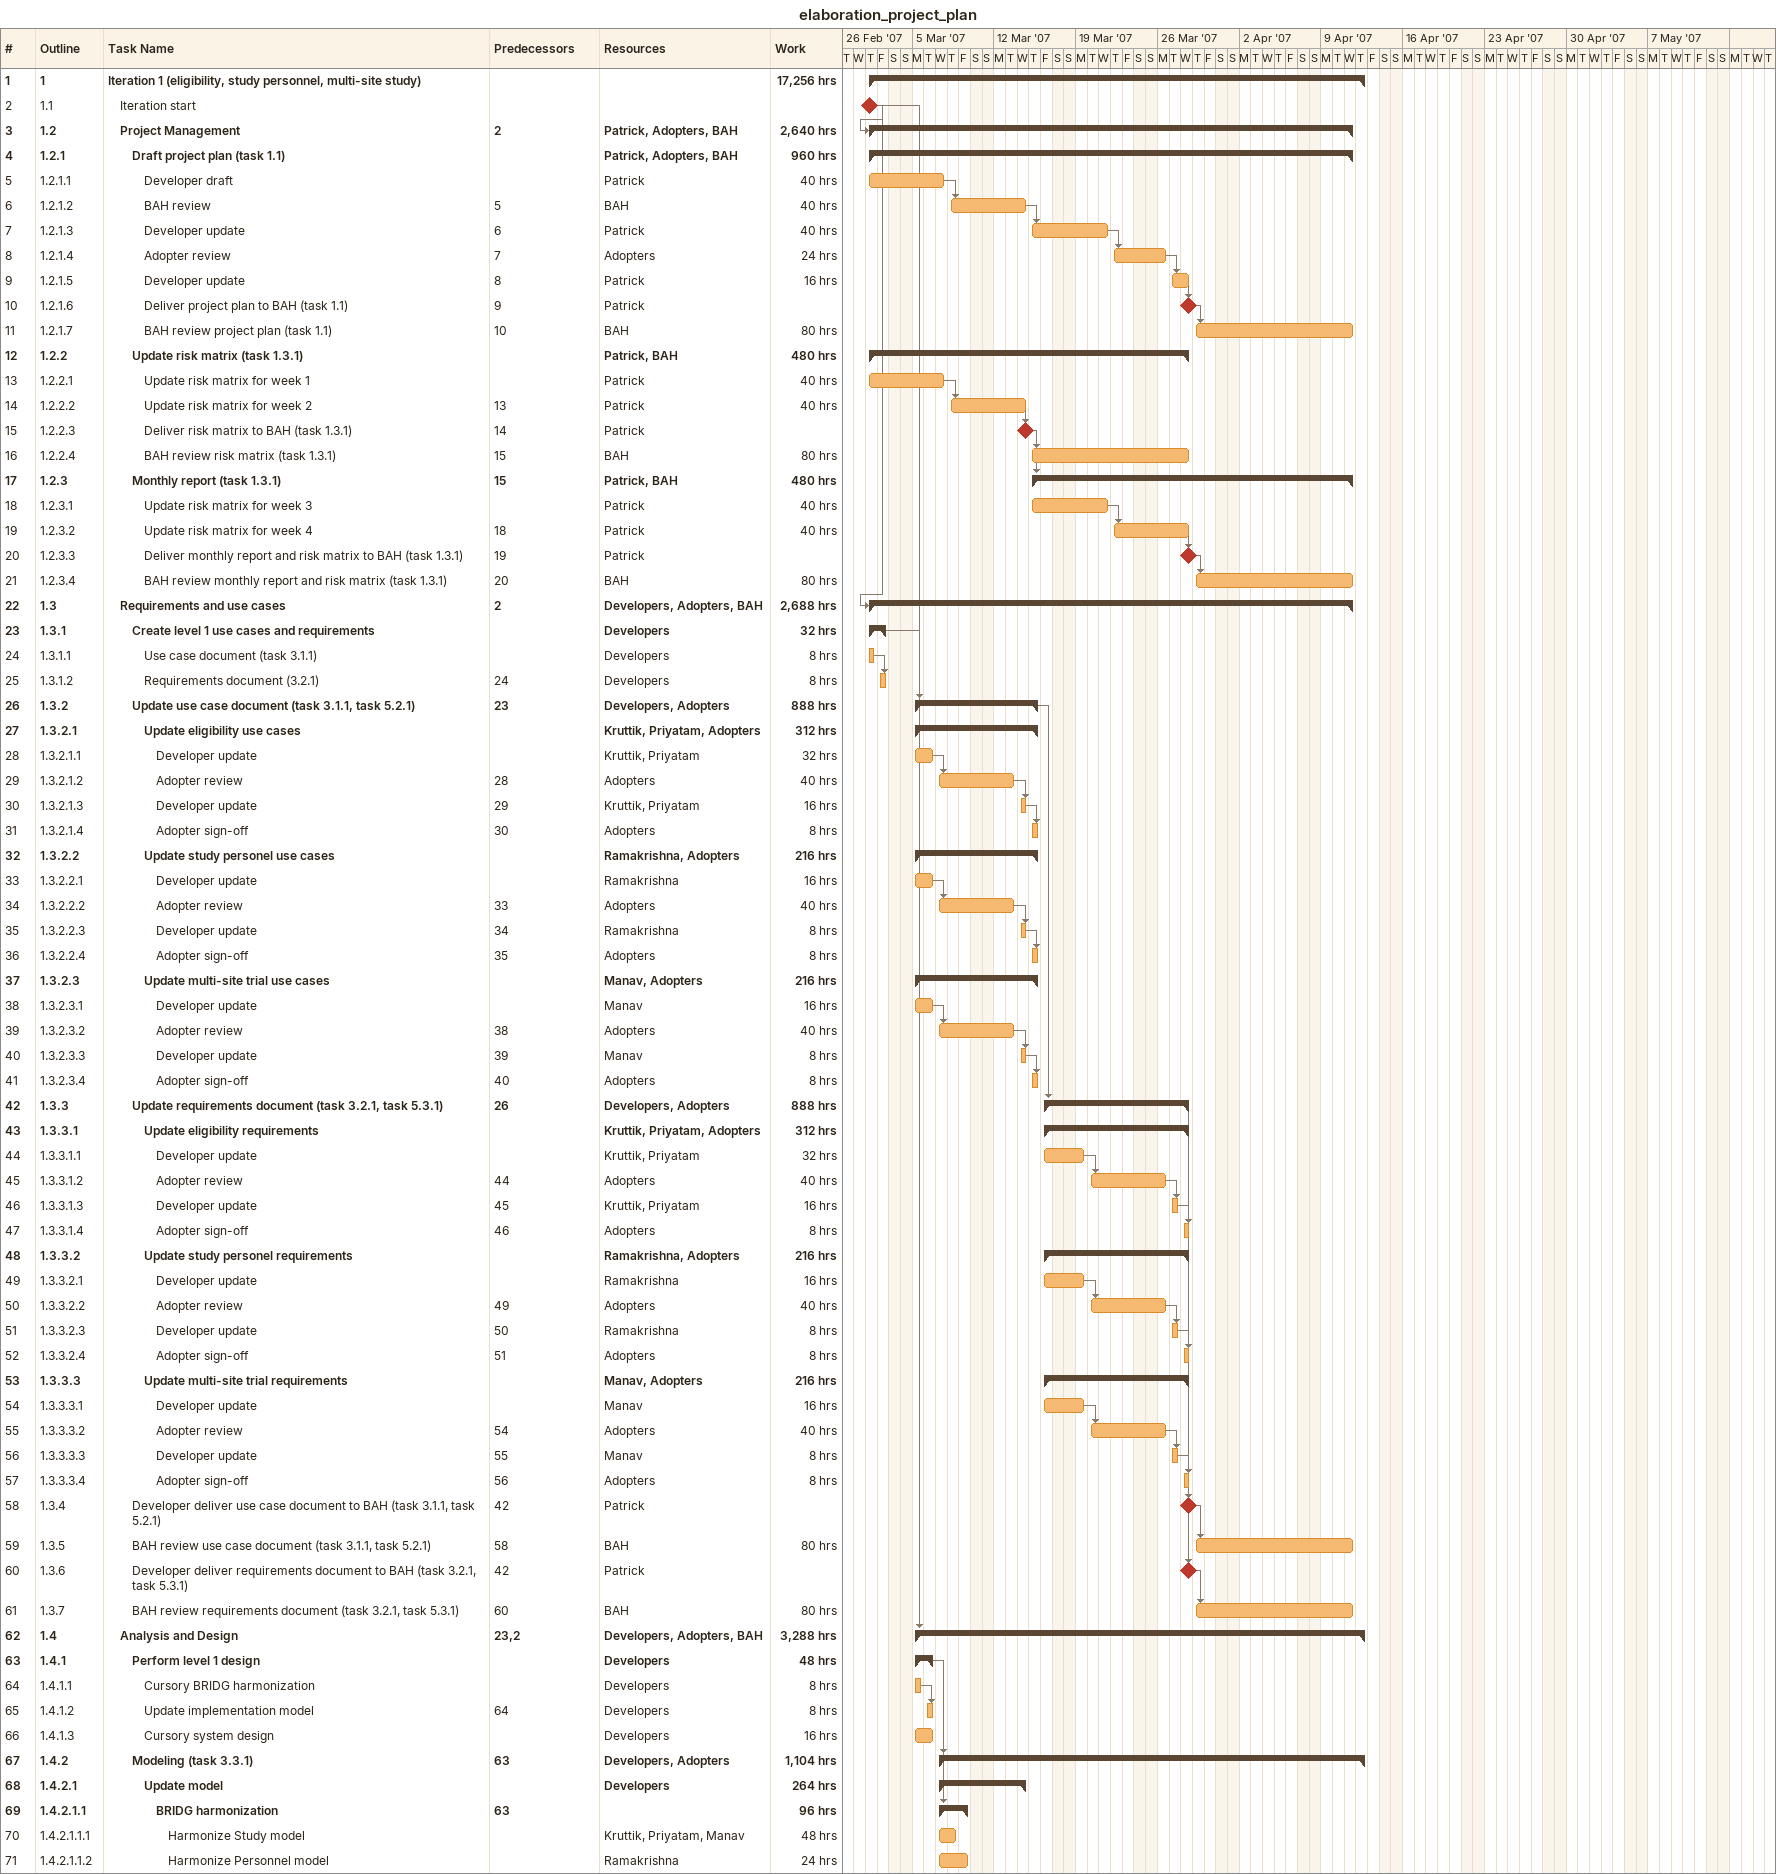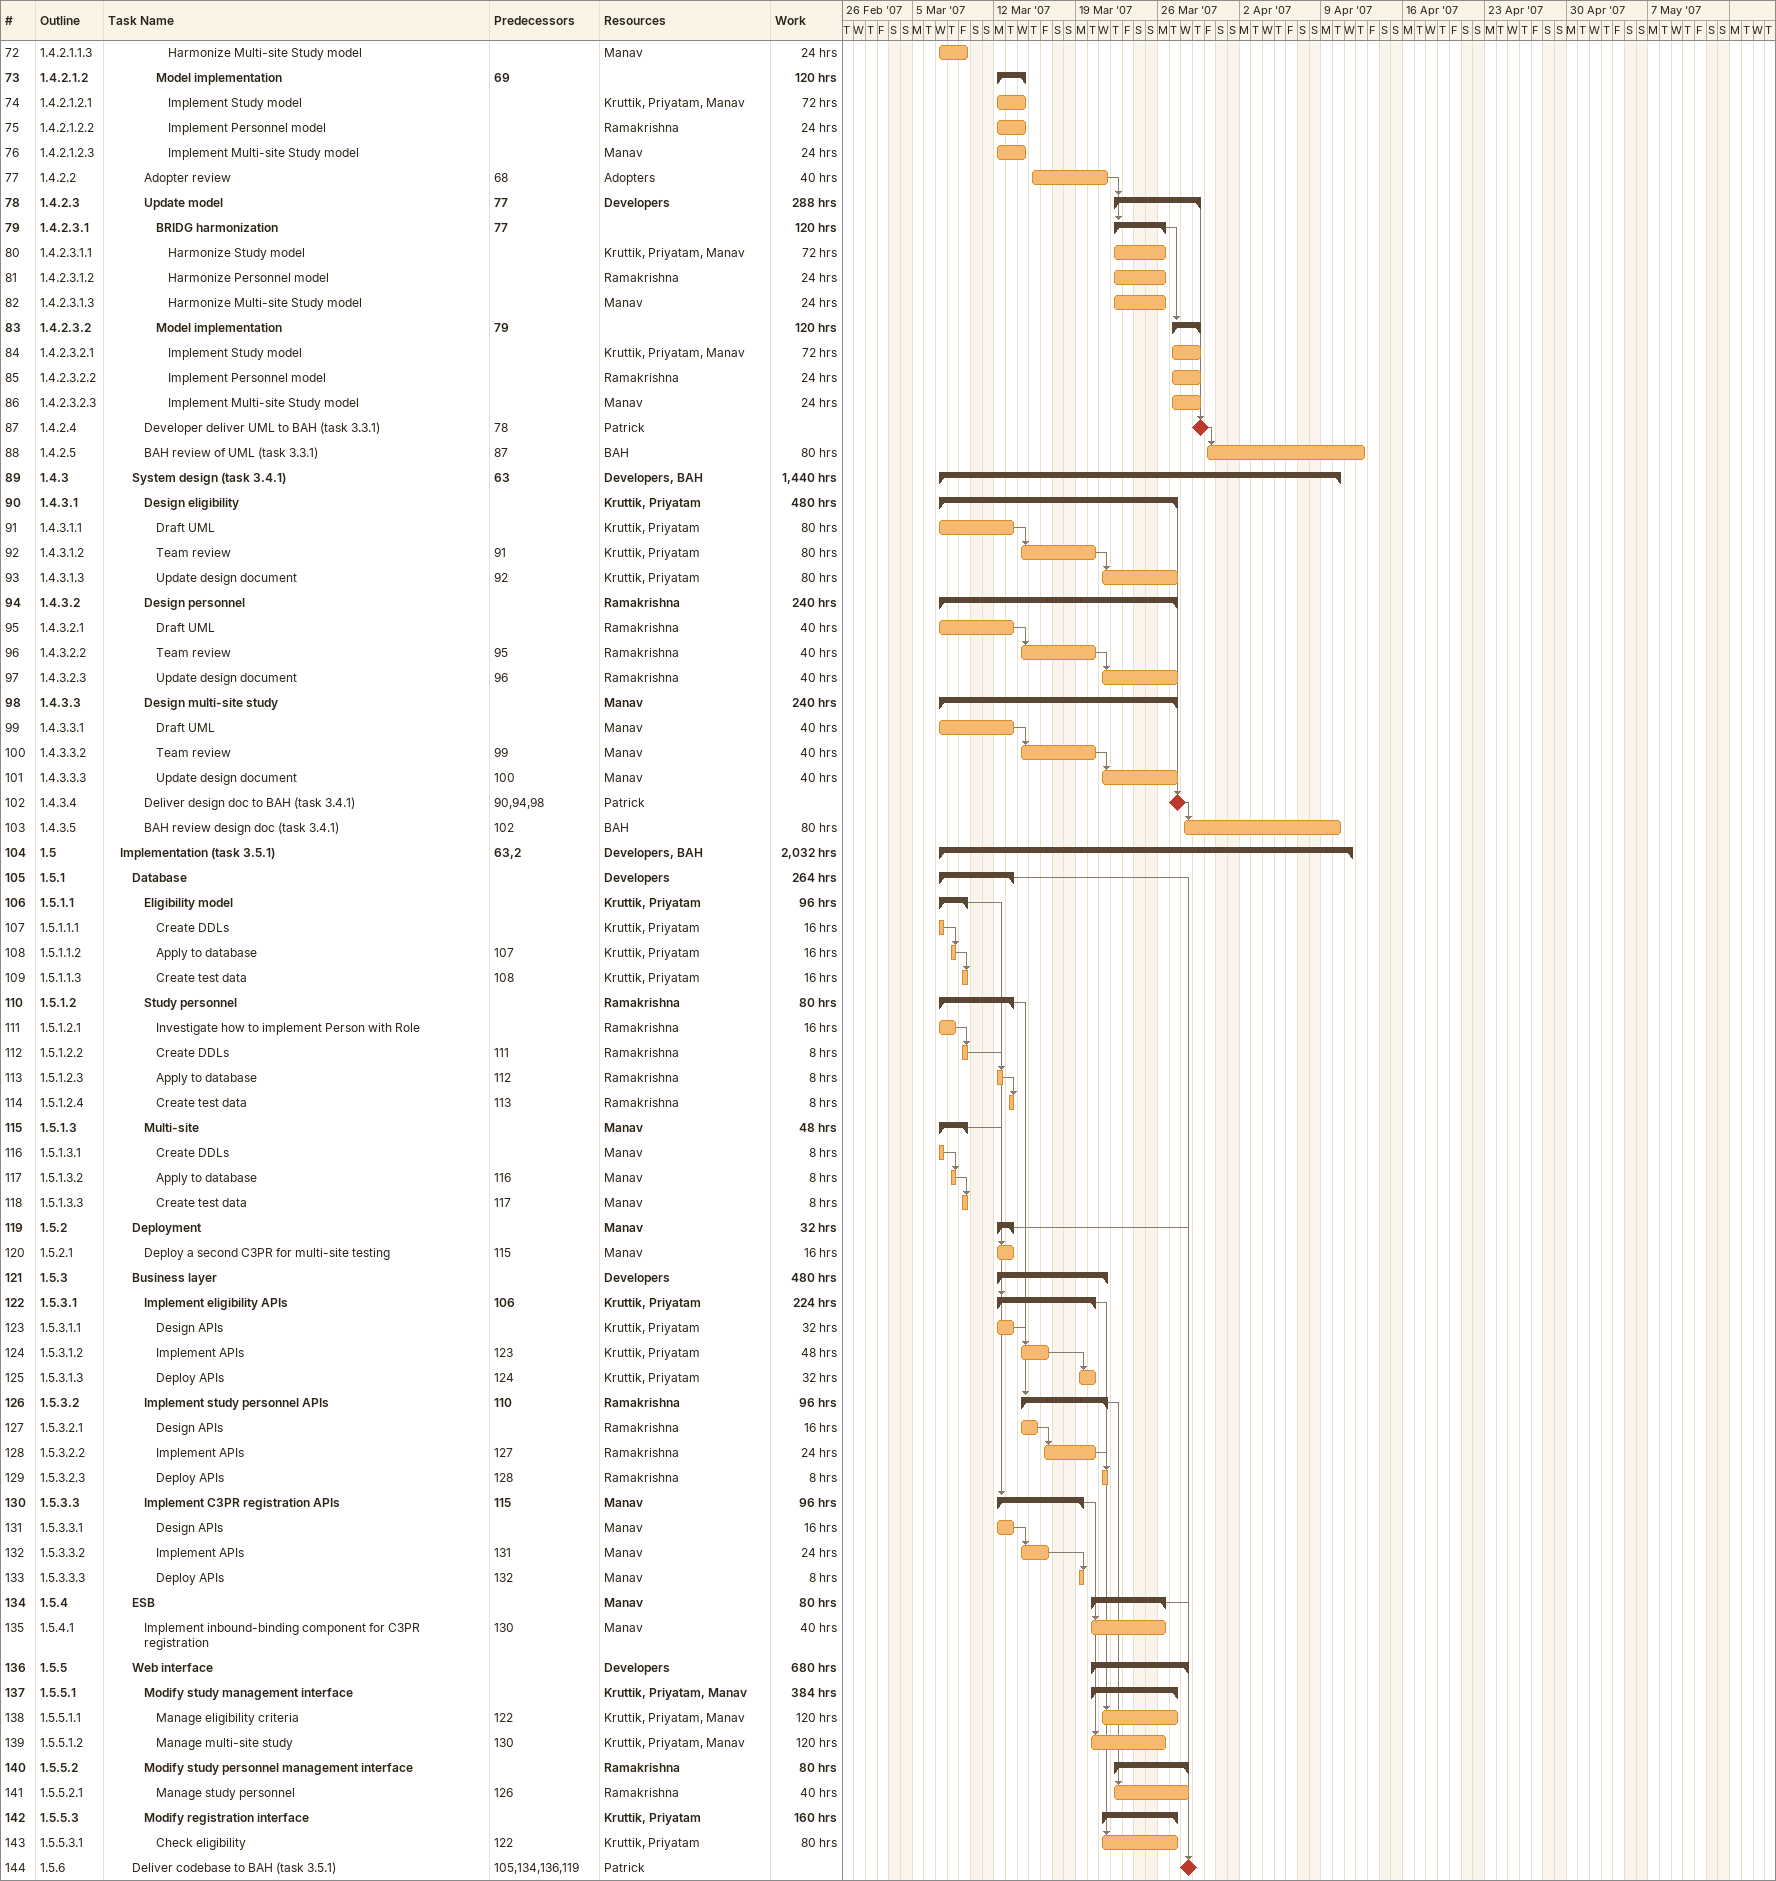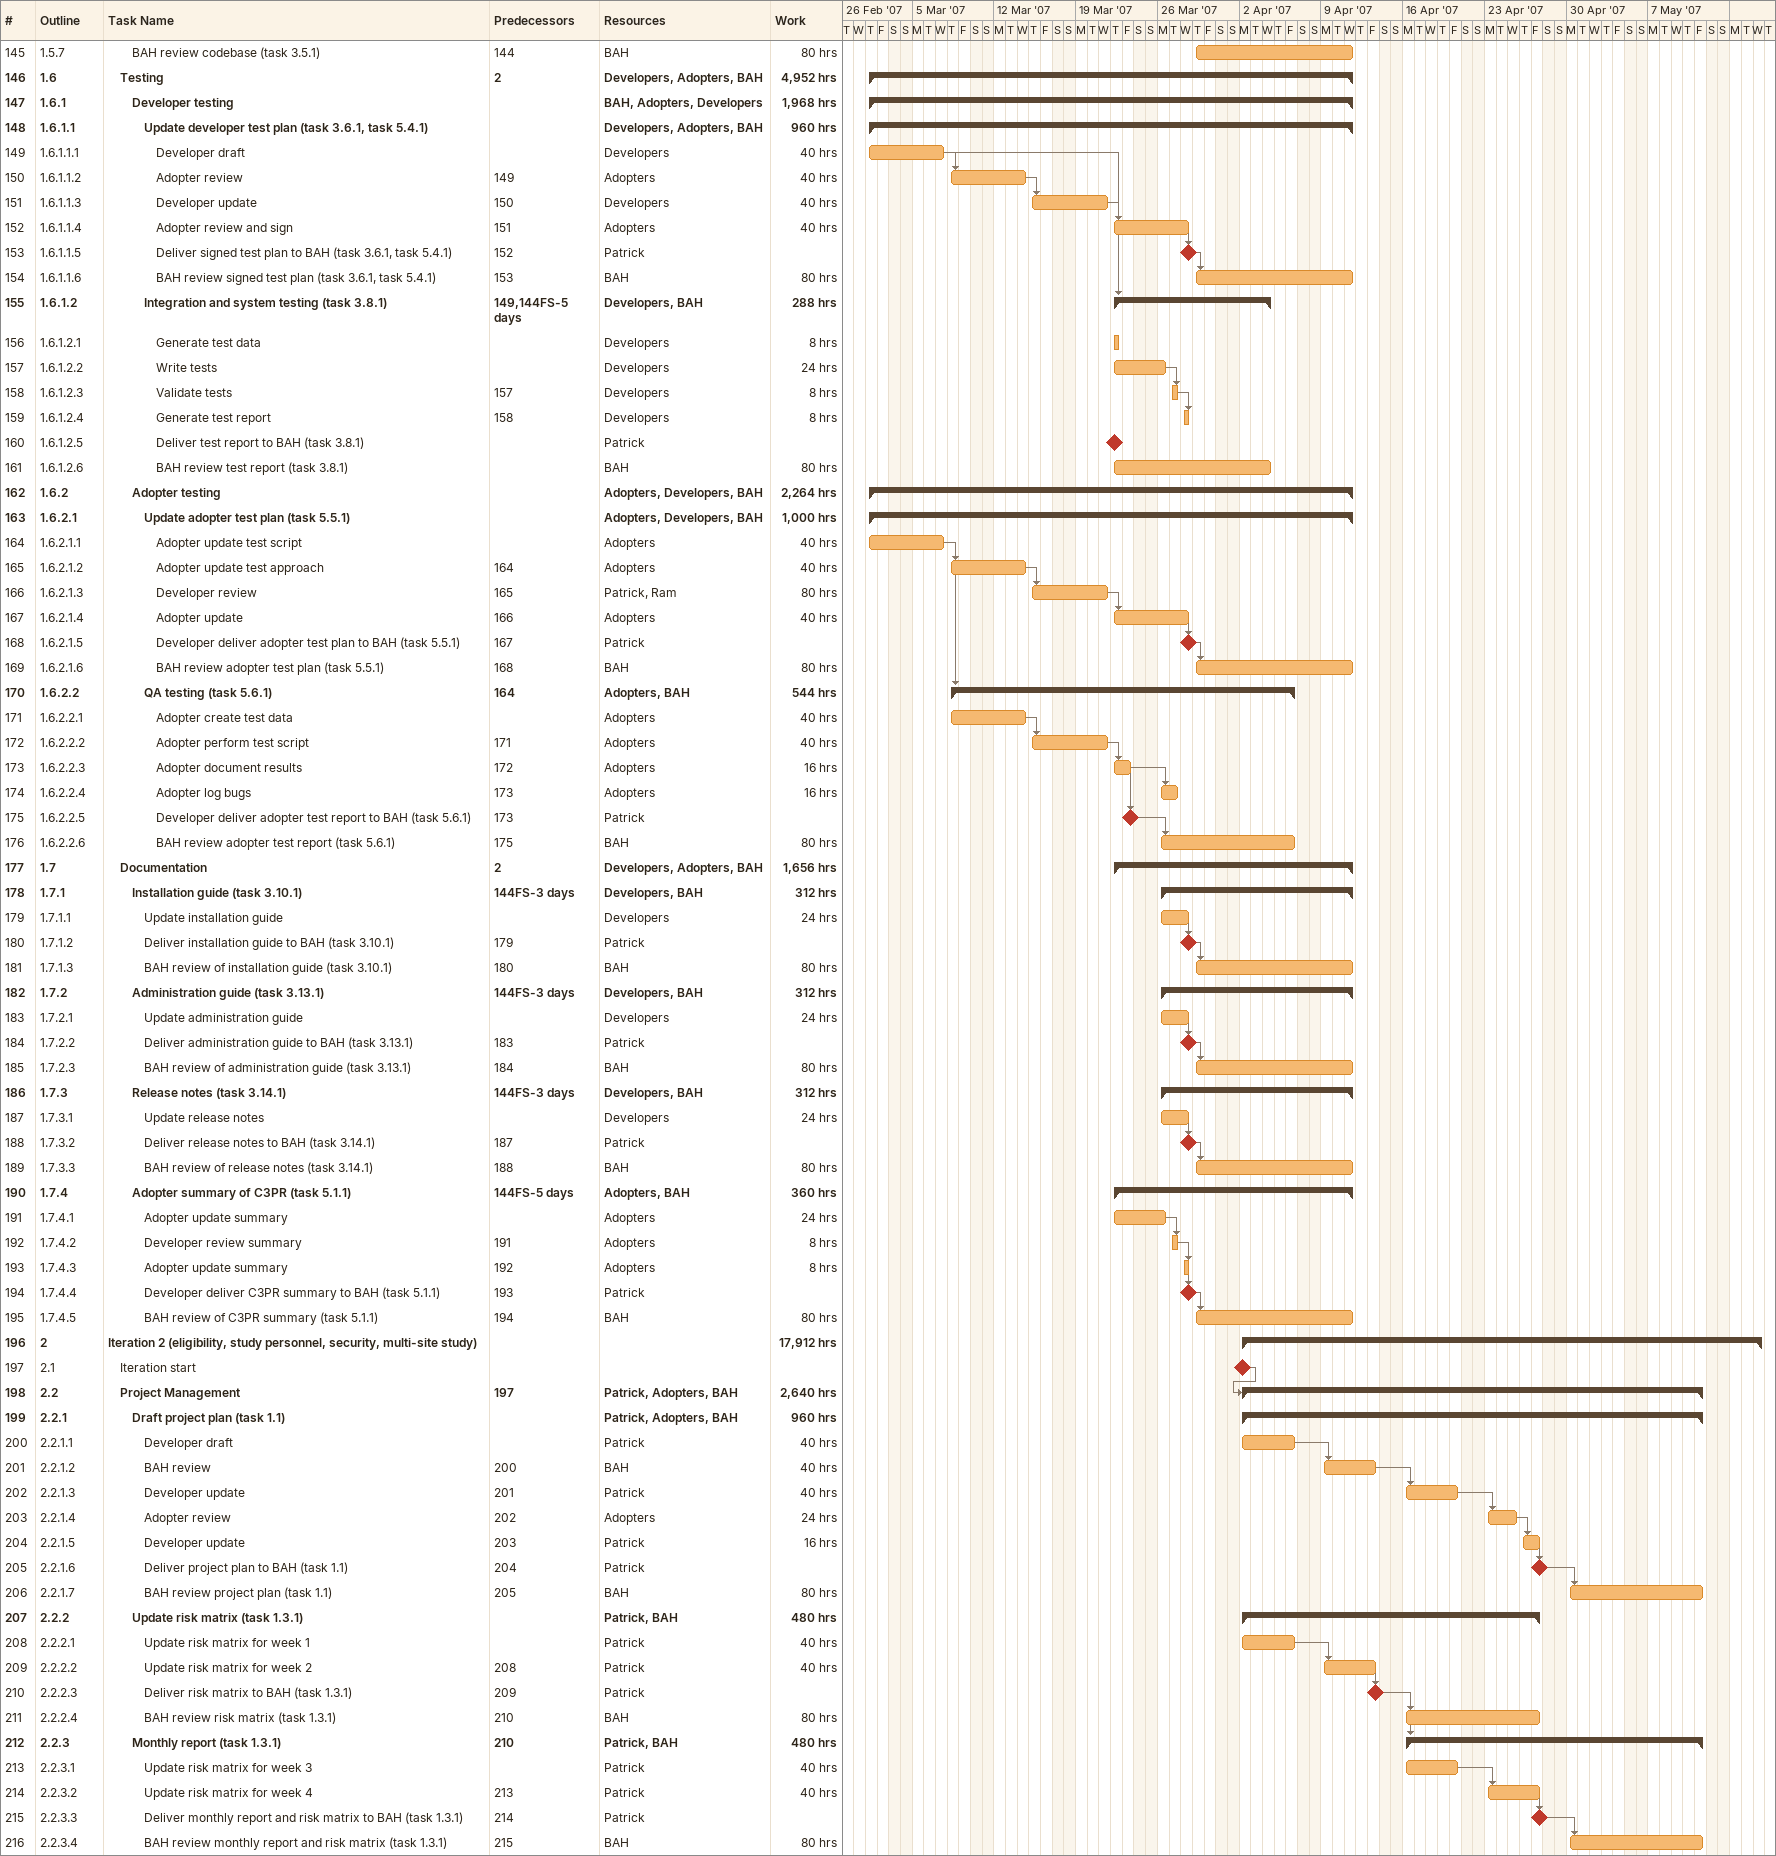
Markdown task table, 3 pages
elaboration_project_plan

| ID | WBS | Task | Start | Finish | Predecessors | Resources | Work (h) |
|---|---|---|---|---|---|---|---|
| 1 | 1 | **Iteration 1 (eligibility, study personnel, multi-site study)** | 2007-03-01 | 2007-04-12 |  |  | 17256 |
| 2 | 1.1 | Iteration start (milestone) | 2007-03-01 | 2007-03-01 |  |  |  |
| 3 | 1.2 | **Project Management** | 2007-03-01 | 2007-04-11 | 2 | Patrick, Adopters, BAH | 2640 |
| 4 | 1.2.1 | **Draft project plan (task 1.1)** | 2007-03-01 | 2007-04-11 |  | Patrick, Adopters, BAH | 960 |
| 5 | 1.2.1.1 | Developer draft | 2007-03-01 | 2007-03-07 |  | Patrick | 40 |
| 6 | 1.2.1.2 | BAH review | 2007-03-08 | 2007-03-14 | 5 | BAH | 40 |
| 7 | 1.2.1.3 | Developer update | 2007-03-15 | 2007-03-21 | 6 | Patrick | 40 |
| 8 | 1.2.1.4 | Adopter review | 2007-03-22 | 2007-03-26 | 7 | Adopters | 24 |
| 9 | 1.2.1.5 | Developer update | 2007-03-27 | 2007-03-28 | 8 | Patrick | 16 |
| 10 | 1.2.1.6 | Deliver project plan to BAH (task 1.1) (milestone) | 2007-03-28 | 2007-03-28 | 9 | Patrick |  |
| 11 | 1.2.1.7 | BAH review project plan (task 1.1) | 2007-03-29 | 2007-04-11 | 10 | BAH | 80 |
| 12 | 1.2.2 | **Update risk matrix (task 1.3.1)** | 2007-03-01 | 2007-03-28 |  | Patrick, BAH | 480 |
| 13 | 1.2.2.1 | Update risk matrix for week 1 | 2007-03-01 | 2007-03-07 |  | Patrick | 40 |
| 14 | 1.2.2.2 | Update risk matrix for week 2 | 2007-03-08 | 2007-03-14 | 13 | Patrick | 40 |
| 15 | 1.2.2.3 | Deliver risk matrix to BAH (task 1.3.1) (milestone) | 2007-03-14 | 2007-03-14 | 14 | Patrick |  |
| 16 | 1.2.2.4 | BAH review risk matrix (task 1.3.1) | 2007-03-15 | 2007-03-28 | 15 | BAH | 80 |
| 17 | 1.2.3 | **Monthly report (task 1.3.1)** | 2007-03-15 | 2007-04-11 | 15 | Patrick, BAH | 480 |
| 18 | 1.2.3.1 | Update risk matrix for week 3 | 2007-03-15 | 2007-03-21 |  | Patrick | 40 |
| 19 | 1.2.3.2 | Update risk matrix for week 4 | 2007-03-22 | 2007-03-28 | 18 | Patrick | 40 |
| 20 | 1.2.3.3 | Deliver monthly report and risk matrix to BAH (task 1.3.1) (milestone) | 2007-03-28 | 2007-03-28 | 19 | Patrick |  |
| 21 | 1.2.3.4 | BAH review monthly report and risk matrix (task 1.3.1) | 2007-03-29 | 2007-04-11 | 20 | BAH | 80 |
| 22 | 1.3 | **Requirements and use cases** | 2007-03-01 | 2007-04-11 | 2 | Developers, Adopters, BAH | 2688 |
| 23 | 1.3.1 | **Create level 1 use cases and requirements** | 2007-03-01 | 2007-03-02 |  | Developers | 32 |
| 24 | 1.3.1.1 | Use case document (task 3.1.1) | 2007-03-01 | 2007-03-01 |  | Developers | 8 |
| 25 | 1.3.1.2 | Requirements document (3.2.1) | 2007-03-02 | 2007-03-02 | 24 | Developers | 8 |
| 26 | 1.3.2 | **Update use case document (task 3.1.1, task 5.2.1)** | 2007-03-05 | 2007-03-15 | 23 | Developers, Adopters | 888 |
| 27 | 1.3.2.1 | **Update eligibility use cases** | 2007-03-05 | 2007-03-15 |  | Kruttik, Priyatam, Adopters | 312 |
| 28 | 1.3.2.1.1 | Developer update | 2007-03-05 | 2007-03-06 |  | Kruttik, Priyatam | 32 |
| 29 | 1.3.2.1.2 | Adopter review | 2007-03-07 | 2007-03-13 | 28 | Adopters | 40 |
| 30 | 1.3.2.1.3 | Developer update | 2007-03-14 | 2007-03-14 | 29 | Kruttik, Priyatam | 16 |
| 31 | 1.3.2.1.4 | Adopter sign-off | 2007-03-15 | 2007-03-15 | 30 | Adopters | 8 |
| 32 | 1.3.2.2 | **Update study personel use cases** | 2007-03-05 | 2007-03-15 |  | Ramakrishna, Adopters | 216 |
| 33 | 1.3.2.2.1 | Developer update | 2007-03-05 | 2007-03-06 |  | Ramakrishna | 16 |
| 34 | 1.3.2.2.2 | Adopter review | 2007-03-07 | 2007-03-13 | 33 | Adopters | 40 |
| 35 | 1.3.2.2.3 | Developer update | 2007-03-14 | 2007-03-14 | 34 | Ramakrishna | 8 |
| 36 | 1.3.2.2.4 | Adopter sign-off | 2007-03-15 | 2007-03-15 | 35 | Adopters | 8 |
| 37 | 1.3.2.3 | **Update multi-site trial use cases** | 2007-03-05 | 2007-03-15 |  | Manav, Adopters | 216 |
| 38 | 1.3.2.3.1 | Developer update | 2007-03-05 | 2007-03-06 |  | Manav | 16 |
| 39 | 1.3.2.3.2 | Adopter review | 2007-03-07 | 2007-03-13 | 38 | Adopters | 40 |
| 40 | 1.3.2.3.3 | Developer update | 2007-03-14 | 2007-03-14 | 39 | Manav | 8 |
| 41 | 1.3.2.3.4 | Adopter sign-off | 2007-03-15 | 2007-03-15 | 40 | Adopters | 8 |
| 42 | 1.3.3 | **Update requirements document (task 3.2.1, task 5.3.1)** | 2007-03-16 | 2007-03-28 | 26 | Developers, Adopters | 888 |
| 43 | 1.3.3.1 | **Update eligibility requirements** | 2007-03-16 | 2007-03-28 |  | Kruttik, Priyatam, Adopters | 312 |
| 44 | 1.3.3.1.1 | Developer update | 2007-03-16 | 2007-03-19 |  | Kruttik, Priyatam | 32 |
| 45 | 1.3.3.1.2 | Adopter review | 2007-03-20 | 2007-03-26 | 44 | Adopters | 40 |
| 46 | 1.3.3.1.3 | Developer update | 2007-03-27 | 2007-03-27 | 45 | Kruttik, Priyatam | 16 |
| 47 | 1.3.3.1.4 | Adopter sign-off | 2007-03-28 | 2007-03-28 | 46 | Adopters | 8 |
| 48 | 1.3.3.2 | **Update study personel requirements** | 2007-03-16 | 2007-03-28 |  | Ramakrishna, Adopters | 216 |
| 49 | 1.3.3.2.1 | Developer update | 2007-03-16 | 2007-03-19 |  | Ramakrishna | 16 |
| 50 | 1.3.3.2.2 | Adopter review | 2007-03-20 | 2007-03-26 | 49 | Adopters | 40 |
| 51 | 1.3.3.2.3 | Developer update | 2007-03-27 | 2007-03-27 | 50 | Ramakrishna | 8 |
| 52 | 1.3.3.2.4 | Adopter sign-off | 2007-03-28 | 2007-03-28 | 51 | Adopters | 8 |
| 53 | 1.3.3.3 | **Update multi-site trial requirements** | 2007-03-16 | 2007-03-28 |  | Manav, Adopters | 216 |
| 54 | 1.3.3.3.1 | Developer update | 2007-03-16 | 2007-03-19 |  | Manav | 16 |
| 55 | 1.3.3.3.2 | Adopter review | 2007-03-20 | 2007-03-26 | 54 | Adopters | 40 |
| 56 | 1.3.3.3.3 | Developer update | 2007-03-27 | 2007-03-27 | 55 | Manav | 8 |
| 57 | 1.3.3.3.4 | Adopter sign-off | 2007-03-28 | 2007-03-28 | 56 | Adopters | 8 |
| 58 | 1.3.4 | Developer deliver use case document to BAH (task 3.1.1, task 5.2.1) (milestone) | 2007-03-28 | 2007-03-28 | 42 | Patrick |  |
| 59 | 1.3.5 | BAH review use case document (task 3.1.1, task 5.2.1) | 2007-03-29 | 2007-04-11 | 58 | BAH | 80 |
| 60 | 1.3.6 | Developer deliver requirements document to BAH (task 3.2.1, task 5.3.1) (milestone) | 2007-03-28 | 2007-03-28 | 42 | Patrick |  |
| 61 | 1.3.7 | BAH review requirements document (task 3.2.1, task 5.3.1) | 2007-03-29 | 2007-04-11 | 60 | BAH | 80 |
| 62 | 1.4 | **Analysis and Design** | 2007-03-05 | 2007-04-12 | 23, 2 | Developers, Adopters, BAH | 3288 |
| 63 | 1.4.1 | **Perform level 1 design** | 2007-03-05 | 2007-03-06 |  | Developers | 48 |
| 64 | 1.4.1.1 | Cursory BRIDG harmonization | 2007-03-05 | 2007-03-05 |  | Developers | 8 |
| 65 | 1.4.1.2 | Update implementation model | 2007-03-06 | 2007-03-06 | 64 | Developers | 8 |
| 66 | 1.4.1.3 | Cursory system design | 2007-03-05 | 2007-03-06 |  | Developers | 16 |
| 67 | 1.4.2 | **Modeling (task 3.3.1)** | 2007-03-07 | 2007-04-12 | 63 | Developers, Adopters | 1104 |
| 68 | 1.4.2.1 | **Update model** | 2007-03-07 | 2007-03-14 |  | Developers | 264 |
| 69 | 1.4.2.1.1 | **BRIDG harmonization** | 2007-03-07 | 2007-03-09 | 63 |  | 96 |
| 70 | 1.4.2.1.1.1 | Harmonize Study model | 2007-03-07 | 2007-03-08 |  | Kruttik, Priyatam, Manav | 48 |
| 71 | 1.4.2.1.1.2 | Harmonize Personnel model | 2007-03-07 | 2007-03-09 |  | Ramakrishna | 24 |
| 72 | 1.4.2.1.1.3 | Harmonize Multi-site Study model | 2007-03-07 | 2007-03-09 |  | Manav | 24 |
| 73 | 1.4.2.1.2 | **Model implementation** | 2007-03-12 | 2007-03-14 | 69 |  | 120 |
| 74 | 1.4.2.1.2.1 | Implement Study model | 2007-03-12 | 2007-03-14 |  | Kruttik, Priyatam, Manav | 72 |
| 75 | 1.4.2.1.2.2 | Implement Personnel model | 2007-03-12 | 2007-03-14 |  | Ramakrishna | 24 |
| 76 | 1.4.2.1.2.3 | Implement Multi-site Study model | 2007-03-12 | 2007-03-14 |  | Manav | 24 |
| 77 | 1.4.2.2 | Adopter review | 2007-03-15 | 2007-03-21 | 68 | Adopters | 40 |
| 78 | 1.4.2.3 | **Update model** | 2007-03-22 | 2007-03-29 | 77 | Developers | 288 |
| 79 | 1.4.2.3.1 | **BRIDG harmonization** | 2007-03-22 | 2007-03-26 | 77 |  | 120 |
| 80 | 1.4.2.3.1.1 | Harmonize Study model | 2007-03-22 | 2007-03-26 |  | Kruttik, Priyatam, Manav | 72 |
| 81 | 1.4.2.3.1.2 | Harmonize Personnel model | 2007-03-22 | 2007-03-26 |  | Ramakrishna | 24 |
| 82 | 1.4.2.3.1.3 | Harmonize Multi-site Study model | 2007-03-22 | 2007-03-26 |  | Manav | 24 |
| 83 | 1.4.2.3.2 | **Model implementation** | 2007-03-27 | 2007-03-29 | 79 |  | 120 |
| 84 | 1.4.2.3.2.1 | Implement Study model | 2007-03-27 | 2007-03-29 |  | Kruttik, Priyatam, Manav | 72 |
| 85 | 1.4.2.3.2.2 | Implement Personnel model | 2007-03-27 | 2007-03-29 |  | Ramakrishna | 24 |
| 86 | 1.4.2.3.2.3 | Implement Multi-site Study model | 2007-03-27 | 2007-03-29 |  | Manav | 24 |
| 87 | 1.4.2.4 | Developer deliver UML to BAH (task 3.3.1) (milestone) | 2007-03-29 | 2007-03-29 | 78 | Patrick |  |
| 88 | 1.4.2.5 | BAH review of UML (task 3.3.1) | 2007-03-30 | 2007-04-12 | 87 | BAH | 80 |
| 89 | 1.4.3 | **System design (task 3.4.1)** | 2007-03-07 | 2007-04-10 | 63 | Developers, BAH | 1440 |
| 90 | 1.4.3.1 | **Design eligibility** | 2007-03-07 | 2007-03-27 |  | Kruttik, Priyatam | 480 |
| 91 | 1.4.3.1.1 | Draft UML | 2007-03-07 | 2007-03-13 |  | Kruttik, Priyatam | 80 |
| 92 | 1.4.3.1.2 | Team review | 2007-03-14 | 2007-03-20 | 91 | Kruttik, Priyatam | 80 |
| 93 | 1.4.3.1.3 | Update design document | 2007-03-21 | 2007-03-27 | 92 | Kruttik, Priyatam | 80 |
| 94 | 1.4.3.2 | **Design personnel** | 2007-03-07 | 2007-03-27 |  | Ramakrishna | 240 |
| 95 | 1.4.3.2.1 | Draft UML | 2007-03-07 | 2007-03-13 |  | Ramakrishna | 40 |
| 96 | 1.4.3.2.2 | Team review | 2007-03-14 | 2007-03-20 | 95 | Ramakrishna | 40 |
| 97 | 1.4.3.2.3 | Update design document | 2007-03-21 | 2007-03-27 | 96 | Ramakrishna | 40 |
| 98 | 1.4.3.3 | **Design multi-site study** | 2007-03-07 | 2007-03-27 |  | Manav | 240 |
| 99 | 1.4.3.3.1 | Draft UML | 2007-03-07 | 2007-03-13 |  | Manav | 40 |
| 100 | 1.4.3.3.2 | Team review | 2007-03-14 | 2007-03-20 | 99 | Manav | 40 |
| 101 | 1.4.3.3.3 | Update design document | 2007-03-21 | 2007-03-27 | 100 | Manav | 40 |
| 102 | 1.4.3.4 | Deliver design doc to BAH (task 3.4.1) (milestone) | 2007-03-27 | 2007-03-27 | 90, 94, 98 | Patrick |  |
| 103 | 1.4.3.5 | BAH review design doc (task 3.4.1) | 2007-03-28 | 2007-04-10 | 102 | BAH | 80 |
| 104 | 1.5 | **Implementation (task 3.5.1)** | 2007-03-07 | 2007-04-11 | 63, 2 | Developers, BAH | 2032 |
| 105 | 1.5.1 | **Database** | 2007-03-07 | 2007-03-13 |  | Developers | 264 |
| 106 | 1.5.1.1 | **Eligibility model** | 2007-03-07 | 2007-03-09 |  | Kruttik, Priyatam | 96 |
| 107 | 1.5.1.1.1 | Create DDLs | 2007-03-07 | 2007-03-07 |  | Kruttik, Priyatam | 16 |
| 108 | 1.5.1.1.2 | Apply to database | 2007-03-08 | 2007-03-08 | 107 | Kruttik, Priyatam | 16 |
| 109 | 1.5.1.1.3 | Create test data | 2007-03-09 | 2007-03-09 | 108 | Kruttik, Priyatam | 16 |
| 110 | 1.5.1.2 | **Study personnel** | 2007-03-07 | 2007-03-13 |  | Ramakrishna | 80 |
| 111 | 1.5.1.2.1 | Investigate how to implement Person with Role | 2007-03-07 | 2007-03-08 |  | Ramakrishna | 16 |
| 112 | 1.5.1.2.2 | Create DDLs | 2007-03-09 | 2007-03-09 | 111 | Ramakrishna | 8 |
| 113 | 1.5.1.2.3 | Apply to database | 2007-03-12 | 2007-03-12 | 112 | Ramakrishna | 8 |
| 114 | 1.5.1.2.4 | Create test data | 2007-03-13 | 2007-03-13 | 113 | Ramakrishna | 8 |
| 115 | 1.5.1.3 | **Multi-site** | 2007-03-07 | 2007-03-09 |  | Manav | 48 |
| 116 | 1.5.1.3.1 | Create DDLs | 2007-03-07 | 2007-03-07 |  | Manav | 8 |
| 117 | 1.5.1.3.2 | Apply to database | 2007-03-08 | 2007-03-08 | 116 | Manav | 8 |
| 118 | 1.5.1.3.3 | Create test data | 2007-03-09 | 2007-03-09 | 117 | Manav | 8 |
| 119 | 1.5.2 | **Deployment** | 2007-03-12 | 2007-03-13 |  | Manav | 32 |
| 120 | 1.5.2.1 | Deploy a second C3PR for multi-site testing | 2007-03-12 | 2007-03-13 | 115 | Manav | 16 |
| 121 | 1.5.3 | **Business layer** | 2007-03-12 | 2007-03-21 |  | Developers | 480 |
| 122 | 1.5.3.1 | **Implement eligibility APIs** | 2007-03-12 | 2007-03-20 | 106 | Kruttik, Priyatam | 224 |
| 123 | 1.5.3.1.1 | Design APIs | 2007-03-12 | 2007-03-13 |  | Kruttik, Priyatam | 32 |
| 124 | 1.5.3.1.2 | Implement APIs | 2007-03-14 | 2007-03-16 | 123 | Kruttik, Priyatam | 48 |
| 125 | 1.5.3.1.3 | Deploy APIs | 2007-03-19 | 2007-03-20 | 124 | Kruttik, Priyatam | 32 |
| 126 | 1.5.3.2 | **Implement study personnel APIs** | 2007-03-14 | 2007-03-21 | 110 | Ramakrishna | 96 |
| 127 | 1.5.3.2.1 | Design APIs | 2007-03-14 | 2007-03-15 |  | Ramakrishna | 16 |
| 128 | 1.5.3.2.2 | Implement APIs | 2007-03-16 | 2007-03-20 | 127 | Ramakrishna | 24 |
| 129 | 1.5.3.2.3 | Deploy APIs | 2007-03-21 | 2007-03-21 | 128 | Ramakrishna | 8 |
| 130 | 1.5.3.3 | **Implement C3PR registration APIs** | 2007-03-12 | 2007-03-19 | 115 | Manav | 96 |
| 131 | 1.5.3.3.1 | Design APIs | 2007-03-12 | 2007-03-13 |  | Manav | 16 |
| 132 | 1.5.3.3.2 | Implement APIs | 2007-03-14 | 2007-03-16 | 131 | Manav | 24 |
| 133 | 1.5.3.3.3 | Deploy APIs | 2007-03-19 | 2007-03-19 | 132 | Manav | 8 |
| 134 | 1.5.4 | **ESB** | 2007-03-20 | 2007-03-26 |  | Manav | 80 |
| 135 | 1.5.4.1 | Implement inbound-binding component for C3PR registration | 2007-03-20 | 2007-03-26 | 130 | Manav | 40 |
| 136 | 1.5.5 | **Web interface** | 2007-03-20 | 2007-03-28 |  | Developers | 680 |
| 137 | 1.5.5.1 | **Modify study management interface** | 2007-03-20 | 2007-03-27 |  | Kruttik, Priyatam, Manav | 384 |
| 138 | 1.5.5.1.1 | Manage eligibility criteria | 2007-03-21 | 2007-03-27 | 122 | Kruttik, Priyatam, Manav | 120 |
| 139 | 1.5.5.1.2 | Manage multi-site study | 2007-03-20 | 2007-03-26 | 130 | Kruttik, Priyatam, Manav | 120 |
| 140 | 1.5.5.2 | **Modify study personnel management interface** | 2007-03-22 | 2007-03-28 |  | Ramakrishna | 80 |
| 141 | 1.5.5.2.1 | Manage study personnel | 2007-03-22 | 2007-03-28 | 126 | Ramakrishna | 40 |
| 142 | 1.5.5.3 | **Modify registration interface** | 2007-03-21 | 2007-03-27 |  | Kruttik, Priyatam | 160 |
| 143 | 1.5.5.3.1 | Check eligibility | 2007-03-21 | 2007-03-27 | 122 | Kruttik, Priyatam | 80 |
| 144 | 1.5.6 | Deliver codebase to BAH (task 3.5.1) (milestone) | 2007-03-28 | 2007-03-28 | 105, 134, 136, 119 | Patrick |  |
| 145 | 1.5.7 | BAH review codebase (task 3.5.1) | 2007-03-29 | 2007-04-11 | 144 | BAH | 80 |
| 146 | 1.6 | **Testing** | 2007-03-01 | 2007-04-11 | 2 | Developers, Adopters, BAH | 4952 |
| 147 | 1.6.1 | **Developer testing** | 2007-03-01 | 2007-04-11 |  | BAH, Adopters, Developers | 1968 |
| 148 | 1.6.1.1 | **Update developer test plan (task 3.6.1, task 5.4.1)** | 2007-03-01 | 2007-04-11 |  | Developers, Adopters, BAH | 960 |
| 149 | 1.6.1.1.1 | Developer draft | 2007-03-01 | 2007-03-07 |  | Developers | 40 |
| 150 | 1.6.1.1.2 | Adopter review | 2007-03-08 | 2007-03-14 | 149 | Adopters | 40 |
| 151 | 1.6.1.1.3 | Developer update | 2007-03-15 | 2007-03-21 | 150 | Developers | 40 |
| 152 | 1.6.1.1.4 | Adopter review and sign | 2007-03-22 | 2007-03-28 | 151 | Adopters | 40 |
| 153 | 1.6.1.1.5 | Deliver signed test plan to BAH (task 3.6.1, task 5.4.1) (milestone) | 2007-03-28 | 2007-03-28 | 152 | Patrick |  |
| 154 | 1.6.1.1.6 | BAH review signed test plan (task 3.6.1, task 5.4.1) | 2007-03-29 | 2007-04-11 | 153 | BAH | 80 |
| 155 | 1.6.1.2 | **Integration and system testing (task 3.8.1)** | 2007-03-22 | 2007-04-04 | 149, 144FS-5d | Developers, BAH | 288 |
| 156 | 1.6.1.2.1 | Generate test data | 2007-03-22 | 2007-03-22 |  | Developers | 8 |
| 157 | 1.6.1.2.2 | Write tests | 2007-03-22 | 2007-03-26 |  | Developers | 24 |
| 158 | 1.6.1.2.3 | Validate tests | 2007-03-27 | 2007-03-27 | 157 | Developers | 8 |
| 159 | 1.6.1.2.4 | Generate test report | 2007-03-28 | 2007-03-28 | 158 | Developers | 8 |
| 160 | 1.6.1.2.5 | Deliver test report to BAH (task 3.8.1) (milestone) | 2007-03-22 | 2007-03-22 |  | Patrick |  |
| 161 | 1.6.1.2.6 | BAH review test report (task 3.8.1) | 2007-03-22 | 2007-04-04 |  | BAH | 80 |
| 162 | 1.6.2 | **Adopter testing** | 2007-03-01 | 2007-04-11 |  | Adopters, Developers, BAH | 2264 |
| 163 | 1.6.2.1 | **Update adopter test plan (task 5.5.1)** | 2007-03-01 | 2007-04-11 |  | Adopters, Developers, BAH | 1000 |
| 164 | 1.6.2.1.1 | Adopter update test script | 2007-03-01 | 2007-03-07 |  | Adopters | 40 |
| 165 | 1.6.2.1.2 | Adopter update test approach | 2007-03-08 | 2007-03-14 | 164 | Adopters | 40 |
| 166 | 1.6.2.1.3 | Developer review | 2007-03-15 | 2007-03-21 | 165 | Patrick, Ram | 80 |
| 167 | 1.6.2.1.4 | Adopter update | 2007-03-22 | 2007-03-28 | 166 | Adopters | 40 |
| 168 | 1.6.2.1.5 | Developer deliver adopter test plan to BAH (task 5.5.1) (milestone) | 2007-03-28 | 2007-03-28 | 167 | Patrick |  |
| 169 | 1.6.2.1.6 | BAH review adopter test plan (task 5.5.1) | 2007-03-29 | 2007-04-11 | 168 | BAH | 80 |
| 170 | 1.6.2.2 | **QA testing (task 5.6.1)** | 2007-03-08 | 2007-04-06 | 164 | Adopters, BAH | 544 |
| 171 | 1.6.2.2.1 | Adopter create test data | 2007-03-08 | 2007-03-14 |  | Adopters | 40 |
| 172 | 1.6.2.2.2 | Adopter perform test script | 2007-03-15 | 2007-03-21 | 171 | Adopters | 40 |
| 173 | 1.6.2.2.3 | Adopter document results | 2007-03-22 | 2007-03-23 | 172 | Adopters | 16 |
| 174 | 1.6.2.2.4 | Adopter log bugs | 2007-03-26 | 2007-03-27 | 173 | Adopters | 16 |
| 175 | 1.6.2.2.5 | Developer deliver adopter test report to BAH (task 5.6.1) (milestone) | 2007-03-23 | 2007-03-23 | 173 | Patrick |  |
| 176 | 1.6.2.2.6 | BAH review adopter test report (task 5.6.1) | 2007-03-26 | 2007-04-06 | 175 | BAH | 80 |
| 177 | 1.7 | **Documentation** | 2007-03-22 | 2007-04-11 | 2 | Developers, Adopters, BAH | 1656 |
| 178 | 1.7.1 | **Installation guide (task 3.10.1)** | 2007-03-26 | 2007-04-11 | 144FS-3d | Developers, BAH | 312 |
| 179 | 1.7.1.1 | Update installation guide | 2007-03-26 | 2007-03-28 |  | Developers | 24 |
| 180 | 1.7.1.2 | Deliver installation guide to BAH (task 3.10.1) (milestone) | 2007-03-28 | 2007-03-28 | 179 | Patrick |  |
| 181 | 1.7.1.3 | BAH review of installation guide (task 3.10.1) | 2007-03-29 | 2007-04-11 | 180 | BAH | 80 |
| 182 | 1.7.2 | **Administration guide (task 3.13.1)** | 2007-03-26 | 2007-04-11 | 144FS-3d | Developers, BAH | 312 |
| 183 | 1.7.2.1 | Update administration guide | 2007-03-26 | 2007-03-28 |  | Developers | 24 |
| 184 | 1.7.2.2 | Deliver administration guide to BAH (task 3.13.1) (milestone) | 2007-03-28 | 2007-03-28 | 183 | Patrick |  |
| 185 | 1.7.2.3 | BAH review of administration guide (task 3.13.1) | 2007-03-29 | 2007-04-11 | 184 | BAH | 80 |
| 186 | 1.7.3 | **Release notes (task 3.14.1)** | 2007-03-26 | 2007-04-11 | 144FS-3d | Developers, BAH | 312 |
| 187 | 1.7.3.1 | Update release notes | 2007-03-26 | 2007-03-28 |  | Developers | 24 |
| 188 | 1.7.3.2 | Deliver release notes to BAH (task 3.14.1) (milestone) | 2007-03-28 | 2007-03-28 | 187 | Patrick |  |
| 189 | 1.7.3.3 | BAH review of release notes (task 3.14.1) | 2007-03-29 | 2007-04-11 | 188 | BAH | 80 |
| 190 | 1.7.4 | **Adopter summary of C3PR (task 5.1.1)** | 2007-03-22 | 2007-04-11 | 144FS-5d | Adopters, BAH | 360 |
| 191 | 1.7.4.1 | Adopter update summary | 2007-03-22 | 2007-03-26 |  | Adopters | 24 |
| 192 | 1.7.4.2 | Developer review summary | 2007-03-27 | 2007-03-27 | 191 | Adopters | 8 |
| 193 | 1.7.4.3 | Adopter update summary | 2007-03-28 | 2007-03-28 | 192 | Adopters | 8 |
| 194 | 1.7.4.4 | Developer deliver C3PR summary to BAH (task 5.1.1) (milestone) | 2007-03-28 | 2007-03-28 | 193 | Patrick |  |
| 195 | 1.7.4.5 | BAH review of C3PR summary (task 5.1.1) | 2007-03-29 | 2007-04-11 | 194 | BAH | 80 |
| 196 | 2 | **Iteration 2 (eligibility, study personnel, security, multi-site study)** | 2007-04-02 | 2007-05-16 |  |  | 17912 |
| 197 | 2.1 | Iteration start (milestone) | 2007-04-02 | 2007-04-02 |  |  |  |
| 198 | 2.2 | **Project Management** | 2007-04-02 | 2007-05-11 | 197 | Patrick, Adopters, BAH | 2640 |
| 199 | 2.2.1 | **Draft project plan (task 1.1)** | 2007-04-02 | 2007-05-11 |  | Patrick, Adopters, BAH | 960 |
| 200 | 2.2.1.1 | Developer draft | 2007-04-02 | 2007-04-06 |  | Patrick | 40 |
| 201 | 2.2.1.2 | BAH review | 2007-04-09 | 2007-04-13 | 200 | BAH | 40 |
| 202 | 2.2.1.3 | Developer update | 2007-04-16 | 2007-04-20 | 201 | Patrick | 40 |
| 203 | 2.2.1.4 | Adopter review | 2007-04-23 | 2007-04-25 | 202 | Adopters | 24 |
| 204 | 2.2.1.5 | Developer update | 2007-04-26 | 2007-04-27 | 203 | Patrick | 16 |
| 205 | 2.2.1.6 | Deliver project plan to BAH (task 1.1) (milestone) | 2007-04-27 | 2007-04-27 | 204 | Patrick |  |
| 206 | 2.2.1.7 | BAH review project plan (task 1.1) | 2007-04-30 | 2007-05-11 | 205 | BAH | 80 |
| 207 | 2.2.2 | **Update risk matrix (task 1.3.1)** | 2007-04-02 | 2007-04-27 |  | Patrick, BAH | 480 |
| 208 | 2.2.2.1 | Update risk matrix for week 1 | 2007-04-02 | 2007-04-06 |  | Patrick | 40 |
| 209 | 2.2.2.2 | Update risk matrix for week 2 | 2007-04-09 | 2007-04-13 | 208 | Patrick | 40 |
| 210 | 2.2.2.3 | Deliver risk matrix to BAH (task 1.3.1) (milestone) | 2007-04-13 | 2007-04-13 | 209 | Patrick |  |
| 211 | 2.2.2.4 | BAH review risk matrix (task 1.3.1) | 2007-04-16 | 2007-04-27 | 210 | BAH | 80 |
| 212 | 2.2.3 | **Monthly report (task 1.3.1)** | 2007-04-16 | 2007-05-11 | 210 | Patrick, BAH | 480 |
| 213 | 2.2.3.1 | Update risk matrix for week 3 | 2007-04-16 | 2007-04-20 |  | Patrick | 40 |
| 214 | 2.2.3.2 | Update risk matrix for week 4 | 2007-04-23 | 2007-04-27 | 213 | Patrick | 40 |
| 215 | 2.2.3.3 | Deliver monthly report and risk matrix to BAH (task 1.3.1) (milestone) | 2007-04-27 | 2007-04-27 | 214 | Patrick |  |
| 216 | 2.2.3.4 | BAH review monthly report and risk matrix (task 1.3.1) | 2007-04-30 | 2007-05-11 | 215 | BAH | 80 |
